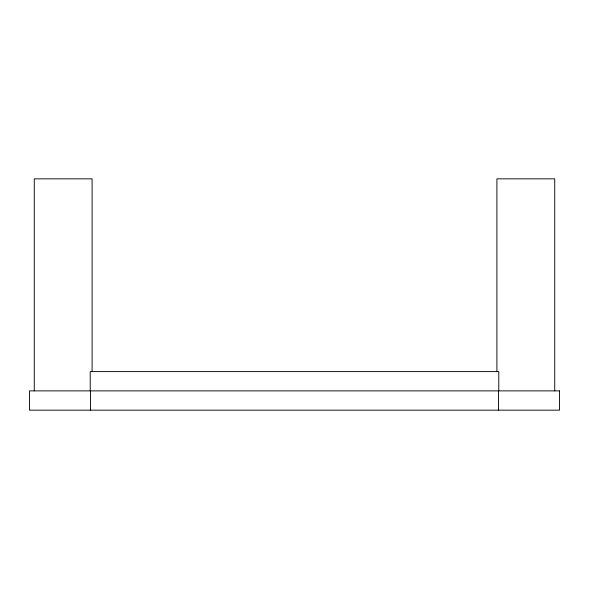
<?xml version="1.0" encoding="UTF-8"?>
<svg xmlns="http://www.w3.org/2000/svg" width="589" height="589" viewBox="0 0 589 589"><rect width="100%" height="100%" fill="white"/><g stroke="black" fill="none" stroke-linecap="round" stroke-linejoin="round"><path stroke-width="0.88" d="M554.728 390.882L554.728 178.842L496.902 178.842L496.902 371.607M498.78 390.882L498.78 371.607L90.22 371.607L90.22 390.882M498.449 390.882L498.449 410.158M92.098 371.607L92.098 178.842L34.272 178.842L34.272 390.882M90.551 390.882L90.551 410.158M559.55 390.882L29.45 390.882L29.45 410.158L559.55 410.158L559.55 390.882"/></g></svg>
